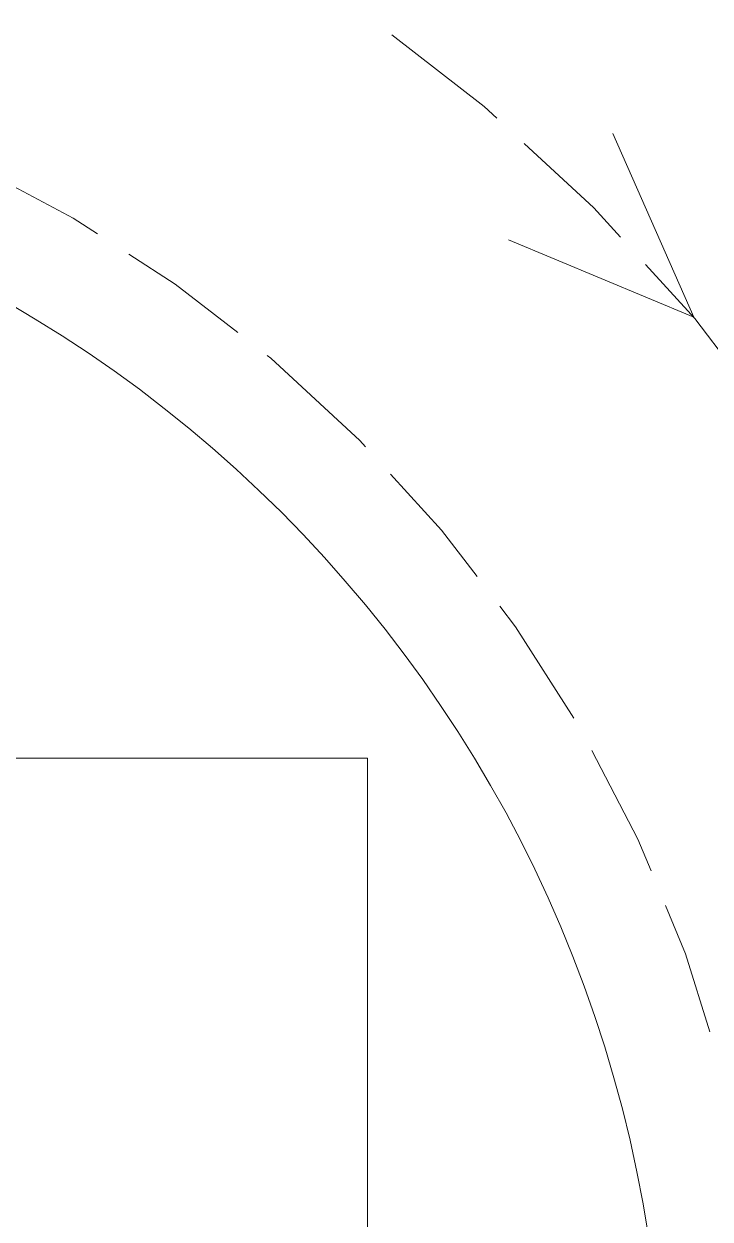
# Model space of a CAD drawing. Header units: metres. Extents: x 42 to 294, y -52 to 32.
# Drawn here: x 150.006 to 151.847, y -6.23 to -3.024 of the extents above; entities that cross this region are included whole.
import ezdxf

# ---------------------------------------------------------------- set-up
doc = ezdxf.new("R2010")
doc.units = ezdxf.units.M
doc.header["$LTSCALE"] = 0.15
doc.linetypes.add('ACAD_ISO02W100', pattern=[15, 12, -3])
doc.layers.add('Vista', color=2, linetype='Continuous', lineweight=20)

msp = doc.modelspace()

# ---------------------------------------------------------------- linework, layer by layer
at = {"layer": 'Vista', "ltscale": 0.2}
for p, q in [((151.5859, -3.3181), (151.8027, -3.8111)), ((151.3057, -3.6036), (151.8027, -3.8111)), ((144.928, -4.9939), (150.928, -4.9939)), ((150.928, -4.9939), (150.928, -7.4939))]:
    msp.add_line(p, q, dxfattribs=at)
for radius in [6.5, 3.5]:
    msp.add_arc((148.2217, -6.809), radius, 0, 90, dxfattribs=at)
at = {"layer": 'Vista', "linetype": 'ACAD_ISO02W100', "ltscale": 0.2}
for radius in [5.5555, 4.6702, 3.785]:
    msp.add_arc((148.2217, -6.809), radius, 9.6427, 89.8143, dxfattribs=at)

doc.saveas('drawing.dxf')
